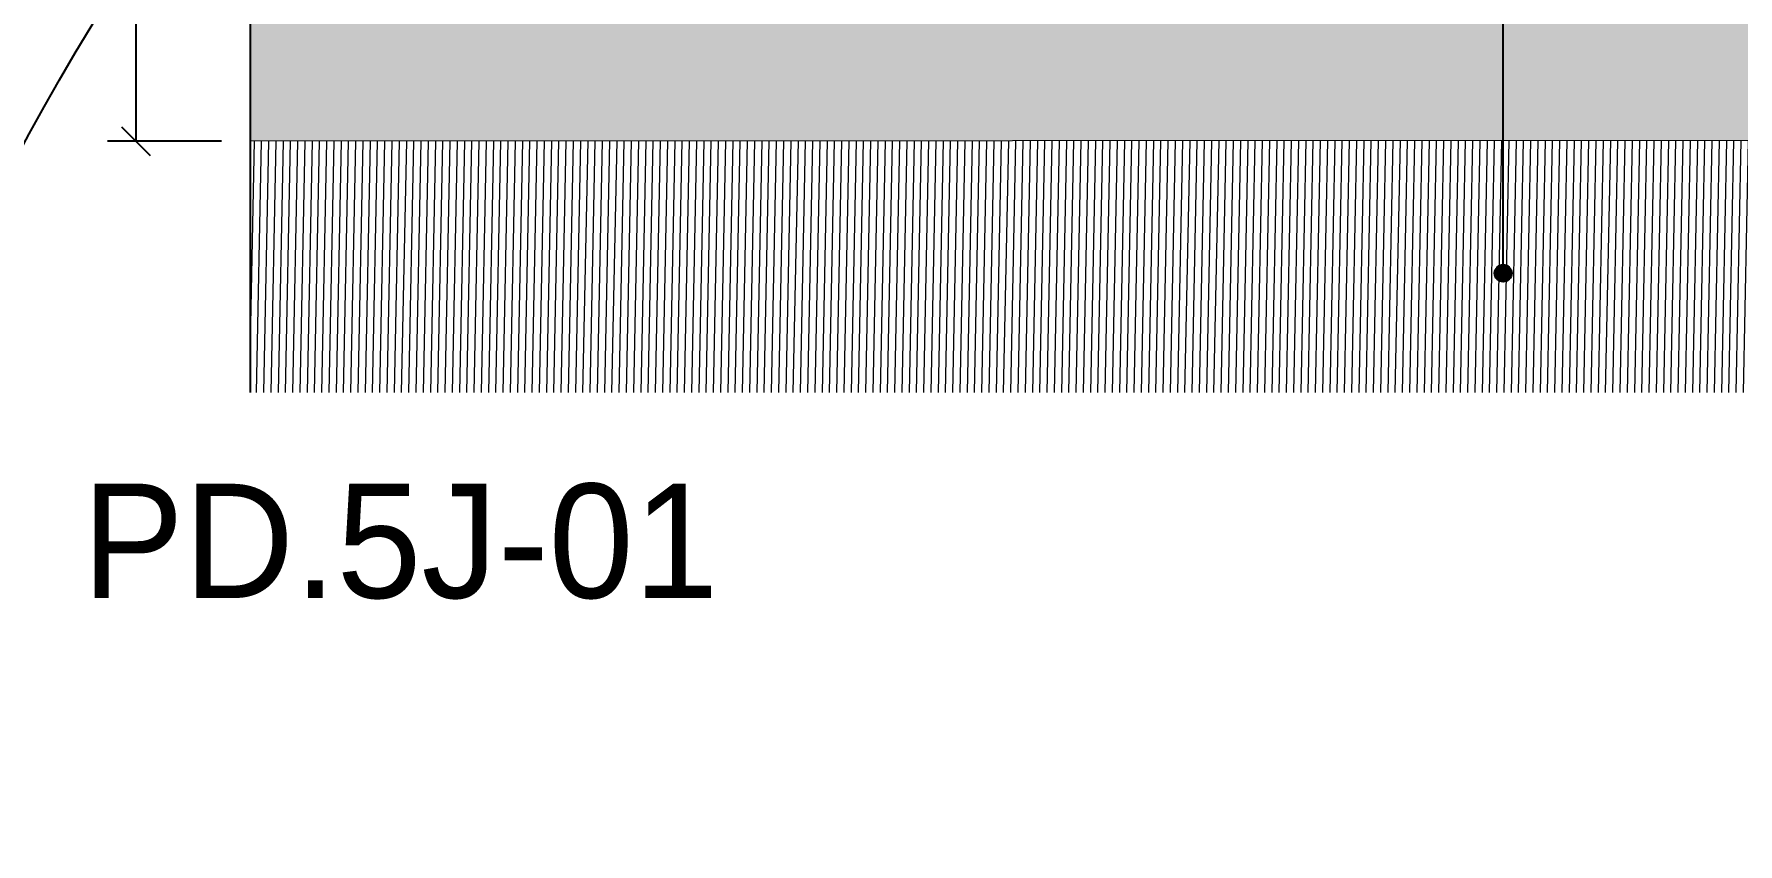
# Model space of a CAD drawing. Header units: metres. Extents: x -325 to 301, y -147 to 149.
# Drawn here: x 62.657 to 64.149, y 31.695 to 32.404 of the extents above; entities that cross this region are included whole.
import ezdxf

# ---------------------------------------------------------------- set-up
doc = ezdxf.new("R2010")
doc.units = ezdxf.units.M
doc.layers.get('Defpoints').update_dxf_attribs({"lineweight": 13})
doc.layers.add('-aux', color=50, linetype='Continuous', plot=False)
doc.layers.add('-AUX-QAD', color=5, linetype='Continuous', plot=False)
doc.layers.add('0-TX-1_25', color=7, linetype='Continuous', true_color=0x3f4f7f)
for name, color, linetype, lineweight in [('1-CM', 7, 'Continuous', 0), ('3-TR Seleccionat', 44, 'Continuous', 0), ('3-TR Tot-u', 37, 'Continuous', 0)]:
    doc.layers.add(name, color=color, linetype=linetype, lineweight=lineweight)
doc.layers.add('1-SECCIÓ', color=1, linetype='Continuous')
doc.styles.get("Standard").update_dxf_attribs({"font": 'arial.ttf'})
doc.styles.add('x-llegenda materials$0$ENGRAVERS', font='TT0586M.TTF')
doc.dimstyles.new('ISO-25', dxfattribs={"dimtxt": 0.1, "dimasz": 0.1, "dimexe": 0.1, "dimexo": 0.1, "dimgap": 0.1, "dimtad": 1, "dimdec": 0, "dimlfac": 100, "dimzin": 9, "dimtxsty": 'Standard', "dimblk": 'OBLIQUE', "dimcen": 0.1, "dimadec": 0, "dimazin": 0, "dimtfac": 1, "dimtdec": 0, "dimtmove": 0, "dimatfit": 3, "dimldrblk": 'OBLIQUE', "dimfxl": 1, "dimarcsym": 0})

# ---------------------------------------------------------------- blocks, each defined once
blk = doc.blocks.new('_Oblique')
at = {"color": 0, "lineweight": -2}
blk.add_line((-0.499999999995058, -0.4999999998130015), (0.500000000028669, 0.500000000163238), dxfattribs=at)
blk = doc.blocks.new('*D656')
at = {"layer": '0-TX-1_25', "color": 0, "lineweight": -2, "transparency": 16777216}
for p, q in [((62.8214293809982, 32.59400028146575), (62.72148766566749, 32.59400028146575)), ((62.74648766566749, 32.59400028146575), (62.74648766566749, 32.31004615320516)), ((62.82155803042048, 32.31004615320516), (62.72148766566749, 32.31004615320516))]:
    blk.add_line(p, q, dxfattribs=at)
at = {"layer": 'Defpoints', "color": 0, "transparency": 16777216}
for p in [(62.8464293809982, 32.59400028146575), (62.74648766566749, 32.31004615320516), (62.84655803042048, 32.31004615320516)]:
    blk.add_point(p, dxfattribs=at)
at = {"layer": '0-TX-1_25', "color": 0, "lineweight": -2, "transparency": 16777216, "xscale": 0.025, "yscale": 0.025, "zscale": 0.025}
for p, rotation in [((62.74648766566749, 32.59400028146575), 90), ((62.74648766566749, 32.31004615320516), 270)]:
    blk.add_blockref('_Oblique', p, dxfattribs=dict(at, rotation=rotation))
at = {"layer": '0-TX-1_25', "color": 0, "transparency": 16777216, "insert": (62.70361761109722, 32.45202321733543), "char_height": 0.035, "attachment_point": 5, "rotation": 90}
blk.add_mtext('28', dxfattribs=at)
blk = doc.blocks.new('POINT')
at = {"layer": '0-TX-1_25'}
h = blk.add_hatch(dxfattribs=at)
h.set_pattern_fill('ANGLE', color=256)
h.set_pattern_definition([(0, (-83.74681484067048, -12.72584030761209), (0, 6.985), [5.08, -1.905]), (90, (-83.74681484067048, -12.72584030761209), (-6.985, 4.277078946022131e-16), [5.08, -1.905])])
edge = h.paths.add_edge_path()
edge.add_arc((0, 0), 0.0075, 0, 360)
h = blk.add_hatch(color=256, dxfattribs=at)
h.dxf.hatch_style = 1
edge = h.paths.add_edge_path()
edge.add_arc((0, 0), 0.0075, 0, 360)
blk.add_circle((0, 0), 0.0075, dxfattribs=at)

msp = doc.modelspace()

# ---------------------------------------------------------------- hatches: boundary and pattern name
at = {"layer": '3-TR Seleccionat'}
h = msp.add_hatch(dxfattribs=at)
h.set_pattern_fill('ANSI31', color=256, scale=0.002, angle=223.8682194563586, style=0)
h.set_pattern_definition([(268.8682194563586, (428200.4078136699, -659389.3758940978), (-0.006348761178338337, 0.0001254252782496586), [])])
h.paths.add_polyline_path([(65.84642938099817, 32.31140528722634), (62.84642938099817, 32.31004609491872), (62.84642938099818, 32.09004659490645), (65.84642938099817, 32.09004659490645)])
at = {"layer": '3-TR Tot-u'}
h = msp.add_hatch(dxfattribs=at)
h.set_pattern_fill('EARTH', color=256, scale=0.005, angle=-84.07414778341365)
h.set_pattern_definition([(275.9258522165863, (0.320179749377985, -47.07682203731753), (0.03485825126725671, -0.02830242601949161), [0.03175, -0.03175]), (275.9258522165863, (0.3320223763692525, -47.07559282008357), (0.03485825126725671, -0.02830242601949161), [0.03175, -0.03175]), (275.9258522165863, (0.3438650033605128, -47.07436360284962), (0.03485825126725671, -0.02830242601949161), [0.03175, -0.03175]), (5.925852216586344, (0.3482222847689229, -47.07790140610206), (0.02830242601949161, 0.03485825126725671), [0.03174999999999997, -0.03174999999999997]), (5.925852216586344, (0.3494515020028786, -47.08974403309331), (0.02830242601949161, 0.03485825126725671), [0.03174999999999997, -0.03174999999999997]), (5.925852216586344, (0.3506807192368342, -47.10158666008458), (0.02830242601949161, 0.03485825126725671), [0.03174999999999997, -0.03174999999999997])])
h.paths.add_polyline_path([(64.13843598743449, 32.51060758756537), (62.84642938099817, 32.51004609491872), (62.84642938099817, 32.31004609491872), (64.08575212474884, 32.31060758756537), (65.84642938099817, 32.31140528722634), (65.84642938099817, 32.51004609491872)])

# ---------------------------------------------------------------- linework, layer by layer
at = {"layer": '-AUX-QAD'}
for radius in [2.396175422524493, 2.249055570647946]:
    msp.add_circle((64.63065285732773, 31.2442517638392), radius, dxfattribs=at)
at = {"layer": '0-TX-1_25'}
msp.add_lwpolyline([(63.9437634356368, 32.19447255561937), (63.94376343563682, 33.14122821048822)], dxfattribs=at)
at = {"layer": '1-CM'}
msp.add_line((65.84642938099817, 32.31140528722634), (62.84642938099817, 32.31004609491872), dxfattribs=at)
at = {"layer": '1-SECCIÓ'}
msp.add_lwpolyline([(62.84642938099817, 32.78796501843354), (62.84642938099817, 32.09004659490645)], dxfattribs=at)

# ---------------------------------------------------------------- block references
at = {"layer": '0-TX-1_25', "rotation": 358.8682194563586}
msp.add_blockref('POINT', (63.9437634356368, 32.19447255561937), dxfattribs=at)

# ---------------------------------------------------------------- texts
at = {"layer": '-aux', "insert": (62.69926436899311, 32.01033409706507), "char_height": 0.1, "width": 19.21009939306024, "attachment_point": 1, "style": 'x-llegenda materials$0$ENGRAVERS'}
msp.add_mtext('PD.5J-01', dxfattribs=at)

# ---------------------------------------------------------------- dimensions: what is measured, and where the dimension line sits
at = {"layer": '0-TX-1_25'}
dim = msp.add_linear_dim(base=(62.74648766566749, 32.31004615320516), p1=(62.84642938099817, 32.59400028146573), p2=(62.84655803042045, 32.31004615320515), angle=90, dimstyle='ISO-25', override={"dimtxt": 0.035, "dimasz": 0.025, "dimexe": 0.025, "dimexo": 0.025, "dimgap": 0.025, "dimblk1": 'Oblique', "dimblk2": 'Oblique', "dimsah": 1, "dimfxl": 0.1, "dimfxlon": 1, "dimarcsym": 1}, dxfattribs=at)
dim.commit()
dim.dimension.update_dxf_attribs({"geometry": '*D656', "text_midpoint": (62.70361761109722, 32.45202321733543)})

doc.saveas('drawing.dxf')
